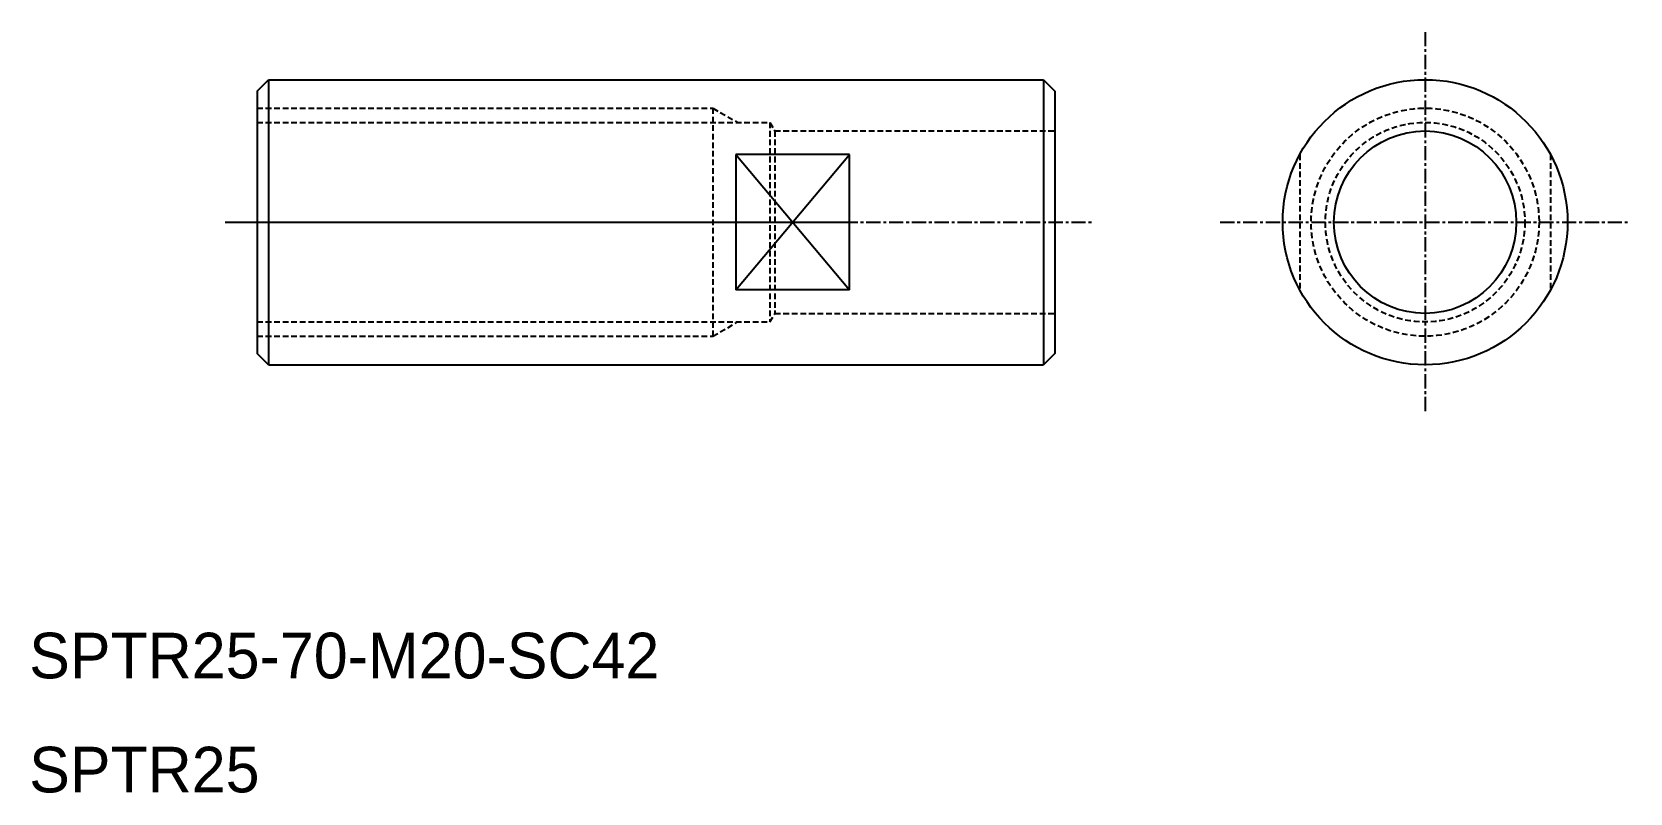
# Model space of a CAD drawing. Extents: x 10 to 150, y 10 to 77.
import ezdxf

# ---------------------------------------------------------------- set-up
doc = ezdxf.new("R2010")
doc.units = 0
doc.linetypes.add('CENTER', pattern=[2, 1.25, -0.25, 0.25, -0.25])
doc.linetypes.add('DASHED', pattern=[0.75, 0.5, -0.25])
doc.layers.get('0').update_dxf_attribs({"linetype": 'CONTINUOUS'})
doc.layers.add('CENTER', color=1, linetype='CENTER')

msp = doc.modelspace()

# ---------------------------------------------------------------- linework, layer by layer
at = {"color": 7, "linetype": 'CONTINUOUS'}
for p, q in [((30, 71.5), (31, 72.5)), ((31, 72.5), (99, 72.5)), ((31, 72.5), (31, 47.5)), ((48, 72.5), (48, 72.5)), ((65, 72.5), (65, 72.5)), ((99, 72.5), (99, 47.5)), ((99, 72.5), (100, 71.5)), ((30, 71.5), (30, 48.5)), ((100, 71.5), (100, 48.5)), ((30, 70), (30, 50)), ((72, 65.94), (72, 54.06)), ((82, 65.94), (72, 65.94)), ((82, 54.06), (82, 65.94)), ((82, 54.06), (72, 54.06)), ((31, 47.5), (30, 48.5)), ((100, 48.5), (99, 47.5)), ((31, 47.5), (99, 47.5))]:
    msp.add_line(p, q, dxfattribs=at)
at = {"color": 3, "linetype": 'DASHED'}
for p, q in [((30, 70), (70, 70)), ((30, 68.75), (75, 68.75)), ((70, 70), (70, 50)), ((70, 70), (72.17, 68.75)), ((75, 68.75), (75, 51.25)), ((75, 68.75), (75.43, 68)), ((75.43, 68), (100, 68)), ((75.43, 68), (75.43, 52)), ((121.5, 65.94), (121.5, 54.06)), ((143.5, 65.94), (143.5, 54.06)), ((75, 51.25), (75.43, 52)), ((75.43, 52), (100, 52)), ((30, 51.25), (75, 51.25)), ((70, 50), (72.17, 51.25)), ((30, 50), (70, 50))]:
    msp.add_line(p, q, dxfattribs=at)
at = {"color": 3, "linetype": 'CONTINUOUS'}
for p, q in [((72, 54.06), (82, 65.94)), ((72, 65.94), (82, 54.06))]:
    msp.add_line(p, q, dxfattribs=at)
at = {"color": 7, "linetype": 'CONTINUOUS'}
for radius in [12.5, 8]:
    msp.add_circle((132.5, 60), radius, dxfattribs=at)
at = {"color": 3, "linetype": 'DASHED'}
for radius in [10, 8.75]:
    msp.add_circle((132.5, 60), radius, dxfattribs=at)
at = {"layer": 'CENTER', "color": 1, "linetype": 'CENTER'}
for p, q in [((132.5, 76.68), (132.5, 43.32)), ((27.21, 60), (82, 60)), ((27.46, 60), (103.32, 60)), ((114.52, 60), (150.48, 60))]:
    msp.add_line(p, q, dxfattribs=at)

# ---------------------------------------------------------------- texts
at = {"color": 7, "linetype": 'CONTINUOUS'}
for s, p in [('SPTR25-70-M20-SC42', (10, 20)), ('SPTR25', (10, 10))]:
    msp.add_text(s, height=4, dxfattribs=at).set_placement(p)

doc.saveas('drawing.dxf')
